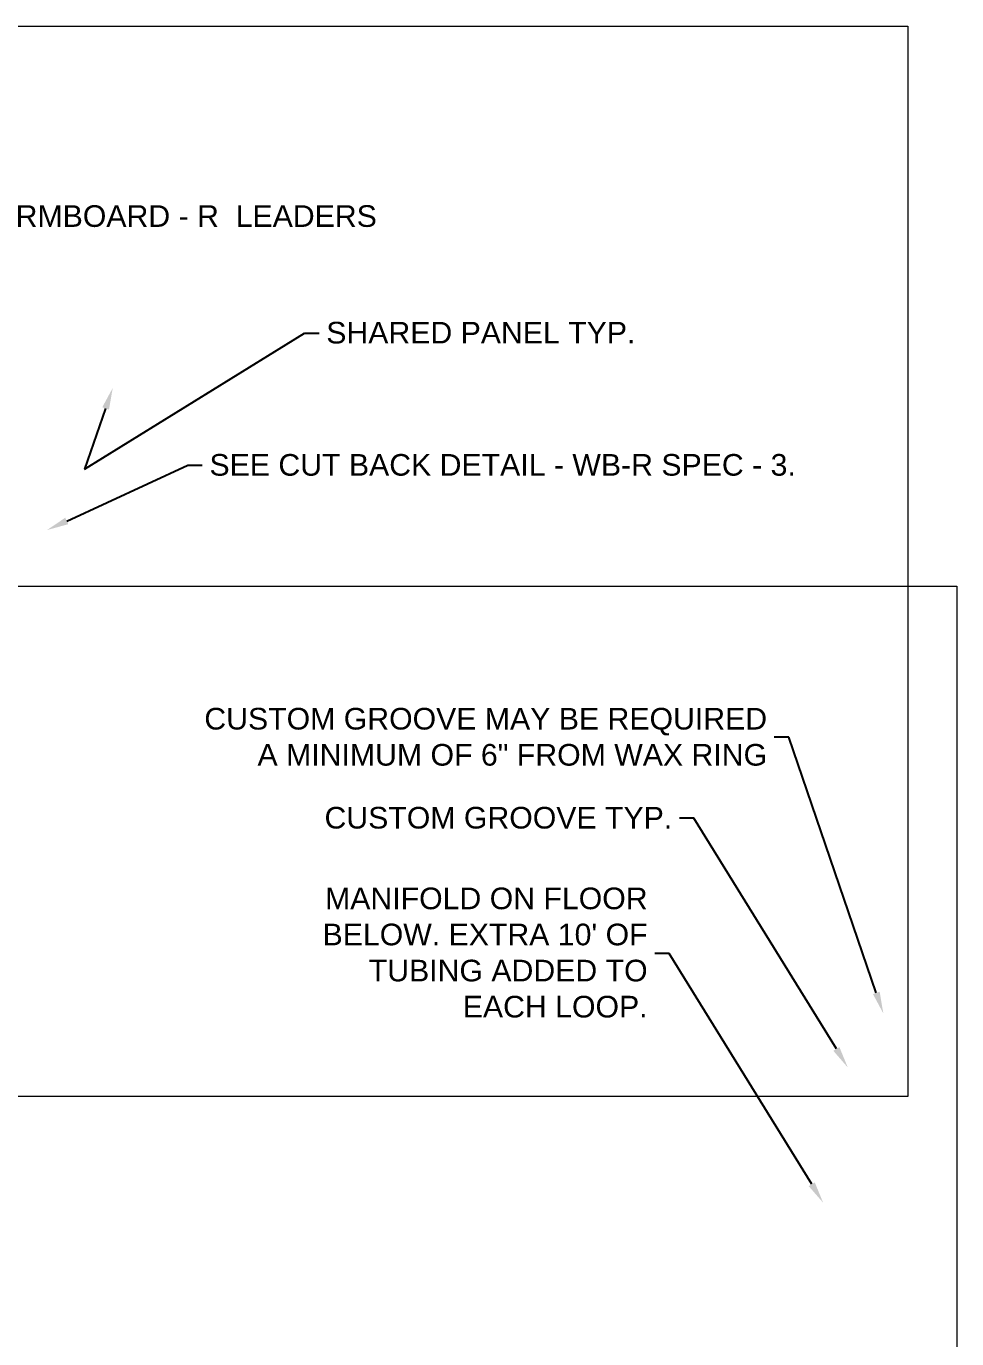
# Model space of a CAD drawing. Header units: inches. Extents: x -394 to 2550, y -2115 to -791.
# Drawn here: x 56.3 to 314.2, y -1641.9 to -1278.1 of the extents above; entities that cross this region are included whole.
import ezdxf
from ezdxf import colors
from ezdxf.entities.mleader import LeaderData, LeaderLine
from ezdxf.math import Vec2, Vec3

# ---------------------------------------------------------------- set-up
doc = ezdxf.new("R2010")
doc.units = ezdxf.units.IN
doc.header["$MEASUREMENT"] = 0
for name, color, linetype, lineweight in [('B_Schedules', 7, 'Continuous', 13), ('R_Panel Text', 7, 'Continuous', 13), ('T_Tube Text', 7, 'Continuous', 13)]:
    doc.layers.add(name, color=color, linetype=linetype, lineweight=lineweight)
doc.styles.get("Standard").update_dxf_attribs({"font": 'arial.ttf'})

msp = doc.modelspace()

# ---------------------------------------------------------------- texts
at = {"layer": 'B_Schedules', "color": 200}
msp.add_text('WARMBOARD - R  LEADERS', height=6, dxfattribs=at).set_placement((39.84, -1333.68))

# ---------------------------------------------------------------- leaders
at = {"layer": 'T_Tube Text'}
ml = msp.add_multileader_mtext('Standard', dxfattribs=at)
ml.set_content('CUSTOM GROOVE TYP.', color=256)
ml.set_leader_properties()
ml.build(insert=Vec2(0, 0))
ml.multileader.update_dxf_attribs({"text_left_attachment_type": 2, "text_right_attachment_type": 2, "dogleg_length": 4, "arrow_head_size": 6})
ctx = ml.context
ctx.base_point, ctx.char_height, ctx.arrow_head_size, ctx.plane_origin = Vec3(138.09, -1497.55), 6, 6, Vec3(283.99, -1566.64)
ctx.left_attachment, ctx.right_attachment, ctx.text_align_type = 2, 2, 2
notes = []
notes.append((ctx, [(0, (1, 1, 0), (241.34, -1497.55), (-1, 0), 4, [(0, [(283.99, -1566.64)], 0, [])])]))
ctx.mtext.insert, ctx.mtext.alignment, ctx.mtext.flow_direction = Vec3(235.34, -1494.44), 3, 5
ctx.mtext.has_bg_fill, ctx.mtext.bg_color, ctx.mtext.bg_scale_factor, ctx.mtext.bg_transparency, ctx.mtext.use_window_bg_color = 1, -1023410167, 1.5, 0, 1
for ctx, leaders in notes:
    for number, flags, end, landing, length, lines in leaders:
        leader = LeaderData()
        leader.index, (leader.has_last_leader_line, leader.has_dogleg_vector, leader.attachment_direction) = number, flags
        leader.last_leader_point, leader.dogleg_vector, leader.dogleg_length = Vec3(end), Vec3(landing), length
        for number, points, colour, breaks in lines:
            line = LeaderLine()
            line.index, line.vertices, line.color, line.breaks = number, Vec3.list(points), colors.encode_raw_color(colour), breaks
            leader.lines.append(line)
        ctx.leaders.append(leader)

# ---------------------------------------------------------------- next in the draw order: leaders
ml = msp.add_multileader_mtext('Standard', dxfattribs=at)
ml.set_content('CUSTOM GROOVE MAY BE REQUIRED\\PA MINIMUM OF 6" FROM WAX RING', color=256)
ml.set_leader_properties()
ml.build(insert=Vec2(0, 0))
ml.multileader.update_dxf_attribs({"text_left_attachment_type": 2, "text_right_attachment_type": 2, "dogleg_length": 4, "arrow_head_size": 6})
ctx = ml.context
ctx.base_point, ctx.char_height, ctx.arrow_head_size, ctx.plane_origin = Vec3(104.48, -1475.15), 6, 6, Vec3(60.36, -1535.86)
ctx.left_attachment, ctx.right_attachment, ctx.text_align_type = 2, 2, 2
notes = []
notes.append((ctx, [(1, (1, 1, 0), (267.64, -1475.15), (-1, 0), 4, [(0, [(293.85, -1551.67)], 0, [])])]))
ctx.mtext.insert, ctx.mtext.alignment, ctx.mtext.flow_direction = Vec3(261.64, -1467), 3, 5
ctx.mtext.has_bg_fill, ctx.mtext.bg_color, ctx.mtext.bg_scale_factor, ctx.mtext.bg_transparency, ctx.mtext.use_window_bg_color = 1, -1023410167, 1.5, 0, 1
for ctx, leaders in notes:
    for number, flags, end, landing, length, lines in leaders:
        leader = LeaderData()
        leader.index, (leader.has_last_leader_line, leader.has_dogleg_vector, leader.attachment_direction) = number, flags
        leader.last_leader_point, leader.dogleg_vector, leader.dogleg_length = Vec3(end), Vec3(landing), length
        for number, points, colour, breaks in lines:
            line = LeaderLine()
            line.index, line.vertices, line.color, line.breaks = number, Vec3.list(points), colors.encode_raw_color(colour), breaks
            leader.lines.append(line)
        ctx.leaders.append(leader)

# ---------------------------------------------------------------- next in the draw order: linework, layer by layer
at = {"layer": 'B_Schedules', "color": 200}
msp.add_lwpolyline([(-218.57, -1278.07), (300.63, -1278.07), (300.63, -1574.71), (-218.57, -1574.71)], close=True, dxfattribs=at)
at = {"layer": 'B_Schedules', "color": 100}
msp.add_lwpolyline([(-228.76, -1433.24), (314.2, -1433.24), (314.2, -1973.69), (-228.76, -1973.69)], close=True, dxfattribs=at)

# ---------------------------------------------------------------- next in the draw order: leaders
at = {"layer": 'T_Tube Text'}
ml = msp.add_multileader_mtext('Standard', dxfattribs=at)
ml.set_content('SEE CUT BACK DETAIL - WB-R SPEC - 3.', color=256)
ml.set_leader_properties()
ml.build(insert=Vec2(0, 0))
ml.multileader.update_dxf_attribs({"text_left_attachment_type": 2, "text_right_attachment_type": 2, "dogleg_length": 4, "arrow_head_size": 6})
ctx = ml.context
ctx.base_point, ctx.char_height, ctx.arrow_head_size, ctx.plane_origin = Vec3(105.07, -1399.74), 6, 6, Vec3(234.3, -1483.14)
ctx.left_attachment, ctx.right_attachment = 2, 2
notes = []
notes.append((ctx, [(1, (1, 1, 0), (101.07, -1399.74), (1, 0), 4, [(0, [(62.04, -1417.71)], 0, [])])]))
ctx.mtext.insert, ctx.mtext.flow_direction = Vec3(107.07, -1396.64), 5
ctx.mtext.has_bg_fill, ctx.mtext.bg_color, ctx.mtext.bg_scale_factor, ctx.mtext.bg_transparency, ctx.mtext.use_window_bg_color = 1, -1023410167, 1.5, 0, 1
ml = msp.add_multileader_mtext('Standard', dxfattribs=at)
ml.set_content("MANIFOLD ON FLOOR\\PBELOW. EXTRA 10' OF\\PTUBING ADDED TO\\PEACH LOOP.", color=256)
ml.set_leader_properties()
ml.build(insert=Vec2(0, 0))
ml.multileader.update_dxf_attribs({"text_left_attachment_type": 2, "text_right_attachment_type": 2, "dogleg_length": 4, "arrow_head_size": 6})
ctx = ml.context
ctx.base_point, ctx.char_height, ctx.arrow_head_size, ctx.plane_origin = Vec3(137.41, -1535.07), 6, 6, Vec3(277.17, -1604.15)
ctx.left_attachment, ctx.right_attachment, ctx.text_align_type = 2, 2, 2
notes.append((ctx, [(0, (1, 1, 0), (234.51, -1535.07), (-1, 0), 4, [(0, [(277.17, -1604.15)], 0, [])])]))
ctx.mtext.insert, ctx.mtext.alignment, ctx.mtext.flow_direction = Vec3(228.51, -1516.8), 3, 5
ctx.mtext.has_bg_fill, ctx.mtext.bg_color, ctx.mtext.bg_scale_factor, ctx.mtext.bg_transparency, ctx.mtext.use_window_bg_color = 1, -1023410167, 1.5, 0, 1
for ctx, leaders in notes:
    for number, flags, end, landing, length, lines in leaders:
        leader = LeaderData()
        leader.index, (leader.has_last_leader_line, leader.has_dogleg_vector, leader.attachment_direction) = number, flags
        leader.last_leader_point, leader.dogleg_vector, leader.dogleg_length = Vec3(end), Vec3(landing), length
        for number, points, colour, breaks in lines:
            line = LeaderLine()
            line.index, line.vertices, line.color, line.breaks = number, Vec3.list(points), colors.encode_raw_color(colour), breaks
            leader.lines.append(line)
        ctx.leaders.append(leader)

# ---------------------------------------------------------------- next in the draw order: leaders
at = {"layer": 'R_Panel Text'}
ml = msp.add_multileader_mtext('Standard', dxfattribs=at)
ml.set_content('SHARED PANEL TYP.', color=256)
ml.set_leader_properties()
ml.build(insert=Vec2(0, 0))
ml.multileader.update_dxf_attribs({"text_left_attachment_type": 2, "text_right_attachment_type": 2, "dogleg_length": 4, "arrow_head_size": 6})
ctx = ml.context
ctx.base_point, ctx.char_height, ctx.arrow_head_size, ctx.plane_origin = Vec3(137.44, -1363.1), 6, 6, Vec3(79.64, -1451.52)
ctx.left_attachment, ctx.right_attachment = 2, 2
notes = []
notes.append((ctx, [(1, (1, 1, 0), (133.44, -1363.1), (1, 0), 4, [(1, [(80.25, -1378.33), (72.46, -1400.82)], 0, [])])]))
ctx.mtext.insert, ctx.mtext.flow_direction = Vec3(139.44, -1360), 5
ctx.mtext.has_bg_fill, ctx.mtext.bg_color, ctx.mtext.bg_scale_factor, ctx.mtext.bg_transparency, ctx.mtext.use_window_bg_color = 1, -1023410167, 1.5, 0, 1
for ctx, leaders in notes:
    for number, flags, end, landing, length, lines in leaders:
        leader = LeaderData()
        leader.index, (leader.has_last_leader_line, leader.has_dogleg_vector, leader.attachment_direction) = number, flags
        leader.last_leader_point, leader.dogleg_vector, leader.dogleg_length = Vec3(end), Vec3(landing), length
        for number, points, colour, breaks in lines:
            line = LeaderLine()
            line.index, line.vertices, line.color, line.breaks = number, Vec3.list(points), colors.encode_raw_color(colour), breaks
            leader.lines.append(line)
        ctx.leaders.append(leader)

doc.saveas('drawing.dxf')
